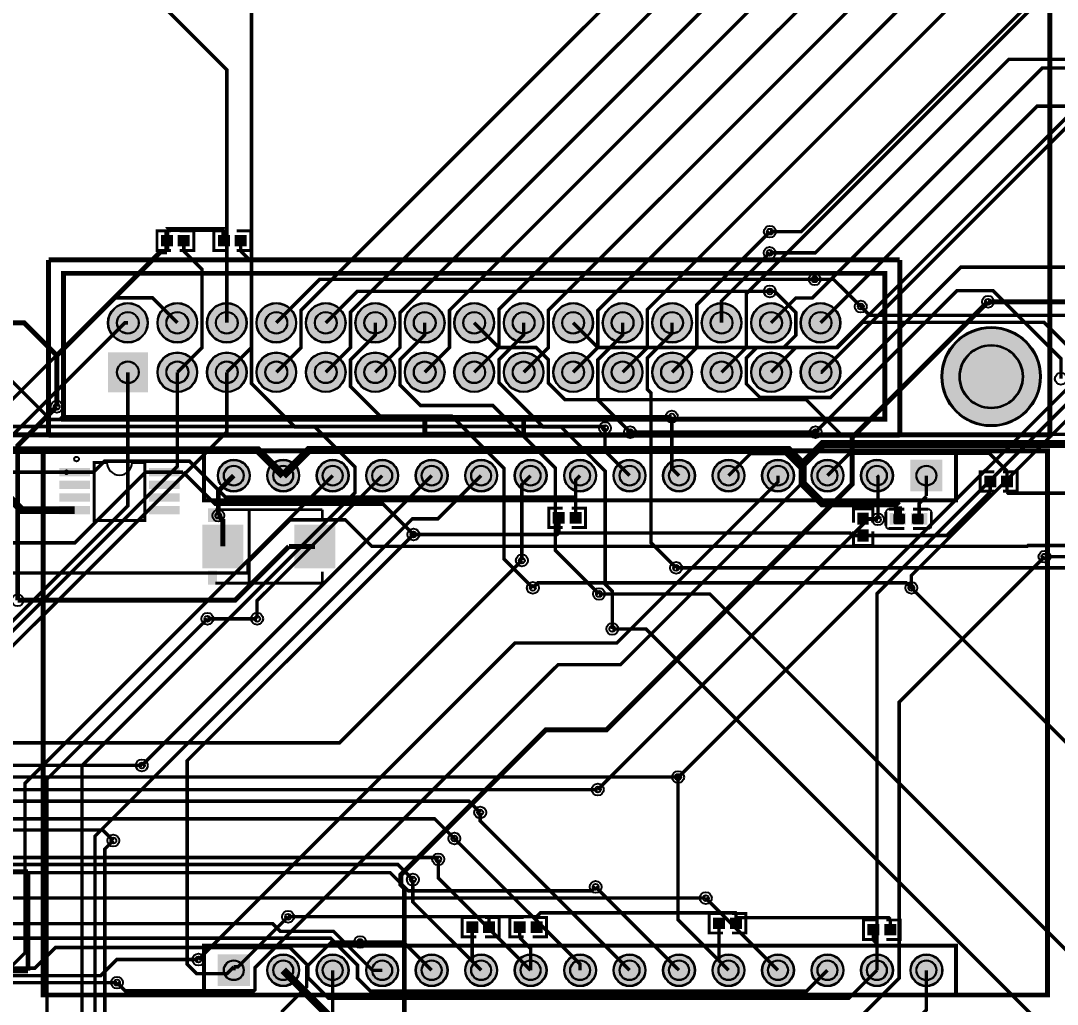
# Model space of a CAD drawing. Header units: millimetres. Extents: x 0 to 210, y -1 to 136.
# Drawn here: x 81.5 to 134.7, y 35 to 85.5 of the extents above; entities that cross this region are included whole.
import ezdxf

# ---------------------------------------------------------------- set-up
doc = ezdxf.new("R2010")
doc.units = ezdxf.units.MM
for name, color, linetype, true_color in [('BottomLayer', 7, 'Continuous', 0x0000ff), ('BottomSolderMaskLayer', 7, 'Continuous', 0xaa00ff), ('Document', 7, 'Continuous', 0xffffff), ('Hole', 7, 'Continuous', 0x222222), ('Multi-Layer', 7, 'Continuous', 0xc0c0c0), ('TopLayer', 7, 'Continuous', 0xff0000), ('TopPasteMaskLayer', 7, 'Continuous', 0x808080), ('TopSilkLayer', 7, 'Continuous', 0xffcc00), ('TopSolderMaskLayer', 7, 'Continuous', 0x800080)]:
    doc.layers.add(name, color=color, linetype=linetype, true_color=true_color)

msp = doc.modelspace()

# ---------------------------------------------------------------- hatches: boundary and pattern name
at = {"layer": 'BottomSolderMaskLayer'}
for points in [[(85.944, 69.951, 1), (87.995, 69.951, 1)], [(88.484, 69.951, 1), (90.535, 69.951, 1)], [(91.024, 69.951, 1), (93.075, 69.951, 1)], [(93.564, 69.951, 1), (95.615, 69.951, 1)], [(96.104, 69.951, 1), (98.155, 69.951, 1)], [(98.644, 69.951, 1), (100.695, 69.951, 1)], [(101.184, 69.951, 1), (103.235, 69.951, 1)], [(103.724, 69.951, 1), (105.775, 69.951, 1)], [(106.264, 69.951, 1), (108.315, 69.951, 1)], [(108.804, 69.951, 1), (110.855, 69.951, 1)], [(111.344, 69.951, 1), (113.395, 69.951, 1)], [(113.884, 69.951, 1), (115.935, 69.951, 1)], [(116.424, 69.951, 1), (118.475, 69.951, 1)], [(118.964, 69.951, 1), (121.015, 69.951, 1)], [(121.504, 69.951, 1), (123.555, 69.951, 1)], [(128.742, 67.186, 1), (133.843, 67.186, 1)], [(85.944, 68.436), (87.995, 68.436), (87.995, 66.385), (85.944, 66.385)], [(88.484, 67.411, 1), (90.535, 67.411, 1)], [(91.024, 67.411, 1), (93.075, 67.411, 1)], [(93.564, 67.411, 1), (95.615, 67.411, 1)], [(96.104, 67.411, 1), (98.155, 67.411, 1)], [(98.644, 67.411, 1), (100.695, 67.411, 1)], [(101.184, 67.411, 1), (103.235, 67.411, 1)], [(103.724, 67.411, 1), (105.775, 67.411, 1)], [(106.264, 67.411, 1), (108.315, 67.411, 1)], [(108.804, 67.411, 1), (110.855, 67.411, 1)], [(111.344, 67.411, 1), (113.395, 67.411, 1)], [(113.884, 67.411, 1), (115.935, 67.411, 1)], [(116.424, 67.411, 1), (118.475, 67.411, 1)], [(118.964, 67.411, 1), (121.015, 67.411, 1)], [(121.504, 67.411, 1), (123.555, 67.411, 1)], [(91.58, 62.103, 1), (93.231, 62.103, 1)], [(94.12, 62.103, 1), (95.771, 62.103, 1)], [(96.66, 62.103, 1), (98.311, 62.103, 1)], [(99.2, 62.103, 1), (100.851, 62.103, 1)], [(101.74, 62.103, 1), (103.391, 62.103, 1)], [(104.28, 62.103, 1), (105.931, 62.103, 1)], [(106.82, 62.103, 1), (108.471, 62.103, 1)], [(109.36, 62.103, 1), (111.011, 62.103, 1)], [(111.9, 62.103, 1), (113.551, 62.103, 1)], [(114.44, 62.103, 1), (116.091, 62.103, 1)], [(116.98, 62.103, 1), (118.631, 62.103, 1)], [(119.52, 62.103, 1), (121.171, 62.103, 1)], [(122.06, 62.103, 1), (123.711, 62.103, 1)], [(124.6, 62.103, 1), (126.251, 62.103, 1)], [(128.791, 61.29), (127.14, 61.29), (127.14, 62.916), (128.791, 62.916)], [(91.58, 37.516), (93.231, 37.516), (93.231, 35.89), (91.58, 35.89)], [(94.12, 36.703, 1), (95.771, 36.703, 1)], [(96.66, 36.703, 1), (98.311, 36.703, 1)], [(99.2, 36.703, 1), (100.851, 36.703, 1)], [(101.74, 36.703, 1), (103.391, 36.703, 1)], [(104.28, 36.703, 1), (105.931, 36.703, 1)], [(106.82, 36.703, 1), (108.471, 36.703, 1)], [(109.36, 36.703, 1), (111.011, 36.703, 1)], [(111.9, 36.703, 1), (113.551, 36.703, 1)], [(114.44, 36.703, 1), (116.091, 36.703, 1)], [(116.98, 36.703, 1), (118.631, 36.703, 1)], [(119.52, 36.703, 1), (121.171, 36.703, 1)], [(122.06, 36.703, 1), (123.711, 36.703, 1)], [(124.6, 36.703, 1), (126.251, 36.703, 1)], [(127.14, 36.703, 1), (128.791, 36.703, 1)]]:
    msp.add_hatch(color=256, dxfattribs=at).paths.add_polyline_path(points)
at = {"layer": 'Document'}
for points in [[(96.197, 57.565), (96.197, 59.375), (95.926, 59.375), (95.926, 57.565)], [(91.812, 58.334), (91.812, 58.606), (92.898, 58.606), (92.898, 58.334)], [(96.604, 58.334), (96.604, 58.606), (95.518, 58.606), (95.518, 58.334)]]:
    msp.add_hatch(color=256, dxfattribs=at).paths.add_polyline_path(points)
at = {"layer": 'Multi-Layer'}
for points in [[(85.969, 69.951, 1), (87.969, 69.951, 1)], [(88.509, 69.951, 1), (90.509, 69.951, 1)], [(91.049, 69.951, 1), (93.049, 69.951, 1)], [(93.589, 69.951, 1), (95.589, 69.951, 1)], [(96.129, 69.951, 1), (98.129, 69.951, 1)], [(98.669, 69.951, 1), (100.669, 69.951, 1)], [(101.209, 69.951, 1), (103.209, 69.951, 1)], [(103.749, 69.951, 1), (105.749, 69.951, 1)], [(106.289, 69.951, 1), (108.289, 69.951, 1)], [(108.829, 69.951, 1), (110.829, 69.951, 1)], [(111.369, 69.951, 1), (113.369, 69.951, 1)], [(113.909, 69.951, 1), (115.909, 69.951, 1)], [(116.449, 69.951, 1), (118.449, 69.951, 1)], [(118.989, 69.951, 1), (120.989, 69.951, 1)], [(121.529, 69.951, 1), (123.529, 69.951, 1)], [(85.969, 68.411), (87.969, 68.411), (87.969, 66.411), (85.969, 66.411)], [(88.509, 67.411, 1), (90.509, 67.411, 1)], [(91.049, 67.411, 1), (93.049, 67.411, 1)], [(93.589, 67.411, 1), (95.589, 67.411, 1)], [(96.129, 67.411, 1), (98.129, 67.411, 1)], [(98.669, 67.411, 1), (100.669, 67.411, 1)], [(101.209, 67.411, 1), (103.209, 67.411, 1)], [(103.749, 67.411, 1), (105.749, 67.411, 1)], [(106.289, 67.411, 1), (108.289, 67.411, 1)], [(108.829, 67.411, 1), (110.829, 67.411, 1)], [(111.369, 67.411, 1), (113.369, 67.411, 1)], [(113.909, 67.411, 1), (115.909, 67.411, 1)], [(116.449, 67.411, 1), (118.449, 67.411, 1)], [(118.989, 67.411, 1), (120.989, 67.411, 1)], [(121.529, 67.411, 1), (123.529, 67.411, 1)], [(91.605, 62.103, 1), (93.205, 62.103, 1)], [(94.145, 62.103, 1), (95.745, 62.103, 1)], [(96.685, 62.103, 1), (98.285, 62.103, 1)], [(99.226, 62.103, 1), (100.826, 62.103, 1)], [(101.766, 62.103, 1), (103.366, 62.103, 1)], [(104.306, 62.103, 1), (105.906, 62.103, 1)], [(106.846, 62.103, 1), (108.446, 62.103, 1)], [(109.386, 62.103, 1), (110.986, 62.103, 1)], [(111.926, 62.103, 1), (113.526, 62.103, 1)], [(114.466, 62.103, 1), (116.066, 62.103, 1)], [(117.006, 62.103, 1), (118.606, 62.103, 1)], [(119.546, 62.103, 1), (121.146, 62.103, 1)], [(122.086, 62.103, 1), (123.686, 62.103, 1)], [(124.626, 62.103, 1), (126.226, 62.103, 1)], [(128.765, 61.316), (127.165, 61.316), (127.165, 62.891), (128.765, 62.891)], [(91.605, 37.49), (93.205, 37.49), (93.205, 35.916), (91.605, 35.916)], [(94.145, 36.703, 1), (95.745, 36.703, 1)], [(96.685, 36.703, 1), (98.285, 36.703, 1)], [(99.226, 36.703, 1), (100.826, 36.703, 1)], [(101.766, 36.703, 1), (103.366, 36.703, 1)], [(104.306, 36.703, 1), (105.906, 36.703, 1)], [(106.846, 36.703, 1), (108.446, 36.703, 1)], [(109.386, 36.703, 1), (110.986, 36.703, 1)], [(111.926, 36.703, 1), (113.526, 36.703, 1)], [(114.466, 36.703, 1), (116.066, 36.703, 1)], [(117.006, 36.703, 1), (118.606, 36.703, 1)], [(119.546, 36.703, 1), (121.146, 36.703, 1)], [(122.086, 36.703, 1), (123.686, 36.703, 1)], [(124.626, 36.703, 1), (126.226, 36.703, 1)], [(127.166, 36.703, 1), (128.766, 36.703, 1)]]:
    msp.add_hatch(color=256, dxfattribs=at).paths.add_polyline_path(points)
at = {"layer": 'TopLayer'}
for points in [[(89.258, 74.437), (89.258, 73.897), (88.692, 73.897), (88.692, 74.437)], [(89.558, 74.437), (89.558, 73.897), (90.123, 73.897), (90.123, 74.437)], [(92.179, 74.437), (92.179, 73.897), (91.613, 73.897), (91.613, 74.437)], [(92.479, 74.437), (92.479, 73.897), (93.044, 73.897), (93.044, 74.437)], [(84.936, 62.483), (84.936, 62.077), (83.539, 62.077), (83.539, 62.483)], [(89.536, 62.483), (89.536, 62.077), (88.139, 62.077), (88.139, 62.483)], [(84.936, 61.833), (84.936, 61.427), (83.539, 61.427), (83.539, 61.833)], [(89.536, 61.833), (89.536, 61.427), (88.139, 61.427), (88.139, 61.833)], [(131.524, 61.528), (131.524, 62.068), (130.958, 62.068), (130.958, 61.528)], [(131.824, 61.528), (131.824, 62.068), (132.39, 62.068), (132.39, 61.528)], [(84.936, 61.182), (84.936, 60.776), (83.539, 60.776), (83.539, 61.182)], [(89.536, 61.182), (89.536, 60.776), (88.139, 60.776), (88.139, 61.182)], [(84.936, 60.532), (84.936, 60.126), (83.539, 60.126), (83.539, 60.532)], [(89.536, 60.532), (89.536, 60.126), (88.139, 60.126), (88.139, 60.532)], [(109.375, 59.663), (109.375, 60.203), (108.809, 60.203), (108.809, 59.663)], [(109.675, 59.663), (109.675, 60.203), (110.24, 60.203), (110.24, 59.663)], [(124.984, 59.61), (124.444, 59.61), (124.444, 60.176), (124.984, 60.176)], [(126.901, 60.152), (126.901, 59.612), (126.111, 59.612), (126.111, 60.152)], [(127.201, 60.152), (127.201, 59.612), (127.991, 59.612), (127.991, 60.152)], [(92.871, 57.374), (92.871, 59.566), (90.824, 59.566), (90.824, 57.374)], [(95.545, 57.374), (95.545, 59.566), (97.593, 59.566), (97.593, 57.374)], [(124.984, 59.31), (124.444, 59.31), (124.444, 58.745), (124.984, 58.745)], [(117.604, 38.845), (117.604, 39.385), (117.039, 39.385), (117.039, 38.845)], [(117.904, 38.845), (117.904, 39.385), (118.47, 39.385), (118.47, 38.845)], [(104.93, 38.642), (104.93, 39.182), (104.364, 39.182), (104.364, 38.642)], [(105.23, 38.642), (105.23, 39.182), (105.795, 39.182), (105.795, 38.642)], [(107.368, 38.642), (107.368, 39.182), (106.802, 39.182), (106.802, 38.642)], [(107.668, 38.642), (107.668, 39.182), (108.234, 39.182), (108.234, 38.642)], [(125.529, 38.515), (125.529, 39.055), (124.963, 39.055), (124.963, 38.515)], [(125.829, 38.515), (125.829, 39.055), (126.395, 39.055), (126.395, 38.515)]]:
    msp.add_hatch(color=256, dxfattribs=at).paths.add_polyline_path(points)
at = {"layer": 'TopPasteMaskLayer'}
for points in [[(89.273, 74.397), (89.273, 73.937), (89.233, 73.897), (88.732, 73.897), (88.692, 73.937), (88.692, 74.397), (88.732, 74.437), (89.233, 74.437)], [(89.543, 74.397), (89.543, 73.937), (89.583, 73.897), (90.083, 73.897), (90.123, 73.937), (90.123, 74.397), (90.083, 74.437), (89.583, 74.437)], [(92.194, 74.397), (92.194, 73.937), (92.154, 73.897), (91.653, 73.897), (91.613, 73.937), (91.613, 74.397), (91.653, 74.437), (92.154, 74.437)], [(92.464, 74.397), (92.464, 73.937), (92.504, 73.897), (93.004, 73.897), (93.044, 73.937), (93.044, 74.397), (93.004, 74.437), (92.504, 74.437)], [(84.936, 62.483), (84.936, 62.077), (83.539, 62.077), (83.539, 62.483)], [(89.536, 62.483), (89.536, 62.077), (88.139, 62.077), (88.139, 62.483)], [(84.936, 61.833), (84.936, 61.427), (83.539, 61.427), (83.539, 61.833)], [(89.536, 61.833), (89.536, 61.427), (88.139, 61.427), (88.139, 61.833)], [(131.539, 61.568), (131.539, 62.028), (131.499, 62.068), (130.998, 62.068), (130.958, 62.028), (130.958, 61.568), (130.998, 61.528), (131.499, 61.528)], [(131.809, 61.568), (131.809, 62.028), (131.849, 62.068), (132.35, 62.068), (132.39, 62.028), (132.39, 61.568), (132.35, 61.528), (131.849, 61.528)], [(84.936, 61.182), (84.936, 60.776), (83.539, 60.776), (83.539, 61.182)], [(89.536, 61.182), (89.536, 60.776), (88.139, 60.776), (88.139, 61.182)], [(84.936, 60.532), (84.936, 60.126), (83.539, 60.126), (83.539, 60.532)], [(89.536, 60.532), (89.536, 60.126), (88.139, 60.126), (88.139, 60.532)], [(109.39, 59.703), (109.39, 60.163), (109.35, 60.203), (108.849, 60.203), (108.809, 60.163), (108.809, 59.703), (108.849, 59.663), (109.35, 59.663)], [(109.66, 59.703), (109.66, 60.163), (109.7, 60.203), (110.2, 60.203), (110.24, 60.163), (110.24, 59.703), (110.2, 59.663), (109.7, 59.663)], [(124.944, 59.595), (124.484, 59.595), (124.444, 59.635), (124.444, 60.136), (124.484, 60.176), (124.944, 60.176), (124.984, 60.136), (124.984, 59.635)], [(126.271, 59.657), (126.271, 60.107), (126.321, 60.157), (126.801, 60.157), (126.871, 60.107), (126.871, 59.657), (126.801, 59.607), (126.321, 59.607)], [(127.231, 59.657), (127.231, 60.107), (127.301, 60.157), (127.781, 60.157), (127.831, 60.107), (127.831, 59.657), (127.781, 59.607), (127.301, 59.607)], [(92.871, 57.374), (92.871, 59.566), (90.824, 59.566), (90.824, 57.374)], [(95.545, 57.374), (95.545, 59.566), (97.593, 59.566), (97.593, 57.374)], [(124.944, 59.325), (124.484, 59.325), (124.444, 59.285), (124.444, 58.785), (124.484, 58.745), (124.944, 58.745), (124.984, 58.785), (124.984, 59.285)], [(117.619, 38.885), (117.619, 39.345), (117.579, 39.385), (117.079, 39.385), (117.039, 39.345), (117.039, 38.885), (117.079, 38.845), (117.579, 38.845)], [(117.889, 38.885), (117.889, 39.345), (117.929, 39.385), (118.43, 39.385), (118.47, 39.345), (118.47, 38.885), (118.43, 38.845), (117.929, 38.845)], [(104.945, 38.682), (104.945, 39.142), (104.905, 39.182), (104.404, 39.182), (104.364, 39.142), (104.364, 38.682), (104.404, 38.642), (104.905, 38.642)], [(105.215, 38.682), (105.215, 39.142), (105.255, 39.182), (105.755, 39.182), (105.795, 39.142), (105.795, 38.682), (105.755, 38.642), (105.255, 38.642)], [(107.383, 38.682), (107.383, 39.142), (107.343, 39.182), (106.842, 39.182), (106.802, 39.142), (106.802, 38.682), (106.842, 38.642), (107.343, 38.642)], [(107.653, 38.682), (107.653, 39.142), (107.693, 39.182), (108.194, 39.182), (108.234, 39.142), (108.234, 38.682), (108.194, 38.642), (107.693, 38.642)], [(125.544, 38.555), (125.544, 39.015), (125.504, 39.055), (125.003, 39.055), (124.963, 39.015), (124.963, 38.555), (125.003, 38.515), (125.504, 38.515)], [(125.814, 38.555), (125.814, 39.015), (125.854, 39.055), (126.355, 39.055), (126.395, 39.015), (126.395, 38.555), (126.355, 38.515), (125.854, 38.515)]]:
    msp.add_hatch(color=256, dxfattribs=at).paths.add_polyline_path(points)
at = {"layer": 'TopSilkLayer'}
for points in [[(91.541, 60.432), (91.541, 59.718), (91.084, 59.718), (91.084, 60.432)], [(91.541, 56.507), (91.541, 57.221), (91.084, 57.221), (91.084, 56.507)]]:
    msp.add_hatch(color=256, dxfattribs=at).paths.add_polyline_path(points)
at = {"layer": 'TopSolderMaskLayer'}
for points in [[(89.283, 74.463), (89.283, 73.872), (88.667, 73.872), (88.667, 74.463)], [(89.532, 74.463), (89.532, 73.872), (90.149, 73.872), (90.149, 74.463)], [(92.204, 74.463), (92.204, 73.872), (91.588, 73.872), (91.588, 74.463)], [(92.453, 74.463), (92.453, 73.872), (93.07, 73.872), (93.07, 74.463)], [(85.944, 69.951, 1), (87.995, 69.951, 1)], [(88.484, 69.951, 1), (90.535, 69.951, 1)], [(91.024, 69.951, 1), (93.075, 69.951, 1)], [(93.564, 69.951, 1), (95.615, 69.951, 1)], [(96.104, 69.951, 1), (98.155, 69.951, 1)], [(98.644, 69.951, 1), (100.695, 69.951, 1)], [(101.184, 69.951, 1), (103.235, 69.951, 1)], [(103.724, 69.951, 1), (105.775, 69.951, 1)], [(106.264, 69.951, 1), (108.315, 69.951, 1)], [(108.804, 69.951, 1), (110.855, 69.951, 1)], [(111.344, 69.951, 1), (113.395, 69.951, 1)], [(113.884, 69.951, 1), (115.935, 69.951, 1)], [(116.424, 69.951, 1), (118.475, 69.951, 1)], [(118.964, 69.951, 1), (121.015, 69.951, 1)], [(121.504, 69.951, 1), (123.555, 69.951, 1)], [(128.742, 67.186, 1), (133.843, 67.186, 1)], [(85.944, 68.436), (87.995, 68.436), (87.995, 66.385), (85.944, 66.385)], [(88.484, 67.411, 1), (90.535, 67.411, 1)], [(91.024, 67.411, 1), (93.075, 67.411, 1)], [(93.564, 67.411, 1), (95.615, 67.411, 1)], [(96.104, 67.411, 1), (98.155, 67.411, 1)], [(98.644, 67.411, 1), (100.695, 67.411, 1)], [(101.184, 67.411, 1), (103.235, 67.411, 1)], [(103.724, 67.411, 1), (105.775, 67.411, 1)], [(106.264, 67.411, 1), (108.315, 67.411, 1)], [(108.804, 67.411, 1), (110.855, 67.411, 1)], [(111.344, 67.411, 1), (113.395, 67.411, 1)], [(113.884, 67.411, 1), (115.935, 67.411, 1)], [(116.424, 67.411, 1), (118.475, 67.411, 1)], [(118.964, 67.411, 1), (121.015, 67.411, 1)], [(121.504, 67.411, 1), (123.555, 67.411, 1)], [(91.58, 62.103, 1), (93.231, 62.103, 1)], [(94.12, 62.103, 1), (95.771, 62.103, 1)], [(96.66, 62.103, 1), (98.311, 62.103, 1)], [(99.2, 62.103, 1), (100.851, 62.103, 1)], [(101.74, 62.103, 1), (103.391, 62.103, 1)], [(104.28, 62.103, 1), (105.931, 62.103, 1)], [(106.82, 62.103, 1), (108.471, 62.103, 1)], [(109.36, 62.103, 1), (111.011, 62.103, 1)], [(111.9, 62.103, 1), (113.551, 62.103, 1)], [(114.44, 62.103, 1), (116.091, 62.103, 1)], [(116.98, 62.103, 1), (118.631, 62.103, 1)], [(119.52, 62.103, 1), (121.171, 62.103, 1)], [(122.06, 62.103, 1), (123.711, 62.103, 1)], [(124.6, 62.103, 1), (126.251, 62.103, 1)], [(128.791, 61.29), (127.14, 61.29), (127.14, 62.916), (128.791, 62.916)], [(85.024, 62.49), (85.024, 62.069), (83.452, 62.069), (83.452, 62.49)], [(89.624, 62.49), (89.624, 62.069), (88.052, 62.069), (88.052, 62.49)], [(85.024, 61.84), (85.024, 61.419), (83.452, 61.419), (83.452, 61.84)], [(89.624, 61.84), (89.624, 61.419), (88.052, 61.419), (88.052, 61.84)], [(131.549, 61.503), (131.549, 62.094), (130.933, 62.094), (130.933, 61.503)], [(131.798, 61.503), (131.798, 62.094), (132.415, 62.094), (132.415, 61.503)], [(85.024, 61.19), (85.024, 60.769), (83.452, 60.769), (83.452, 61.19)], [(89.624, 61.19), (89.624, 60.769), (88.052, 60.769), (88.052, 61.19)], [(85.024, 60.54), (85.024, 60.119), (83.452, 60.119), (83.452, 60.54)], [(89.624, 60.54), (89.624, 60.119), (88.052, 60.119), (88.052, 60.54)], [(109.4, 59.638), (109.4, 60.228), (108.784, 60.228), (108.784, 59.638)], [(109.649, 59.638), (109.649, 60.228), (110.266, 60.228), (110.266, 59.638)], [(125.008, 59.584), (124.42, 59.584), (124.42, 60.203), (125.008, 60.203)], [(126.926, 60.177), (126.926, 59.587), (126.085, 59.587), (126.085, 60.177)], [(127.175, 60.177), (127.175, 59.587), (128.016, 59.587), (128.016, 60.177)], [(92.897, 57.348), (92.897, 59.591), (90.798, 59.591), (90.798, 57.348)], [(95.52, 57.348), (95.52, 59.591), (97.618, 59.591), (97.618, 57.348)], [(125.008, 59.337), (124.42, 59.337), (124.42, 58.718), (125.008, 58.718)], [(117.63, 38.82), (117.63, 39.41), (117.013, 39.41), (117.013, 38.82)], [(117.879, 38.82), (117.879, 39.41), (118.495, 39.41), (118.495, 38.82)], [(104.955, 38.616), (104.955, 39.207), (104.339, 39.207), (104.339, 38.616)], [(105.204, 38.616), (105.204, 39.207), (105.821, 39.207), (105.821, 38.616)], [(107.393, 38.616), (107.393, 39.207), (106.777, 39.207), (106.777, 38.616)], [(107.643, 38.616), (107.643, 39.207), (108.259, 39.207), (108.259, 38.616)], [(125.554, 38.489), (125.554, 39.08), (124.938, 39.08), (124.938, 38.489)], [(125.804, 38.489), (125.804, 39.08), (126.42, 39.08), (126.42, 38.489)], [(91.58, 37.516), (93.231, 37.516), (93.231, 35.89), (91.58, 35.89)], [(94.12, 36.703, 1), (95.771, 36.703, 1)], [(96.66, 36.703, 1), (98.311, 36.703, 1)], [(99.2, 36.703, 1), (100.851, 36.703, 1)], [(101.74, 36.703, 1), (103.391, 36.703, 1)], [(104.28, 36.703, 1), (105.931, 36.703, 1)], [(106.82, 36.703, 1), (108.471, 36.703, 1)], [(109.36, 36.703, 1), (111.011, 36.703, 1)], [(111.9, 36.703, 1), (113.551, 36.703, 1)], [(114.44, 36.703, 1), (116.091, 36.703, 1)], [(116.98, 36.703, 1), (118.631, 36.703, 1)], [(119.52, 36.703, 1), (121.171, 36.703, 1)], [(122.06, 36.703, 1), (123.711, 36.703, 1)], [(124.6, 36.703, 1), (126.251, 36.703, 1)], [(127.14, 36.703, 1), (128.791, 36.703, 1)]]:
    msp.add_hatch(color=256, dxfattribs=at).paths.add_polyline_path(points)

# ---------------------------------------------------------------- linework, layer by layer
at = {"layer": 'BottomLayer'}
for points, const_width in [([(97.346, 14.717), (94.175, 14.717), (84.615, 24.278), (84.615, 47.216), (98.625, 61.226), (98.625, 62.556), (96.578, 64.603), (95.552, 64.603), (93.319, 66.835), (93.319, 111.033), (91.936, 112.417)], 0.178), ([(138.227, 110.484), (135.753, 110.484), (95.859, 70.59), (95.859, 68.681), (94.589, 67.411)], 0.178), ([(138.227, 108.229), (136.133, 108.229), (98.401, 70.496), (98.401, 68.682), (97.129, 67.411)], 0.178), ([(48.519, 85.513), (52.051, 85.513), (64.411, 97.873), (64.411, 104.551), (65.819, 105.958), (69.031, 105.958), (92.049, 82.94), (92.049, 69.951)], 0.178), ([(138.227, 105.689), (136.153, 105.689), (100.941, 70.476), (100.941, 68.682), (99.669, 67.411)], 0.178), ([(138.227, 103.149), (136.038, 103.149), (103.479, 70.59), (103.479, 68.681), (102.209, 67.411)], 0.178), ([(138.227, 100.609), (135.992, 100.609), (106.019, 70.636), (106.019, 68.681), (104.749, 67.411)], 0.178), ([(122.529, 67.411), (122.576, 67.411), (142.294, 87.129), (142.294, 99.082), (140.767, 100.609)], 0.178), ([(138.227, 98.069), (136.038, 98.069), (108.559, 70.59), (108.559, 68.681), (107.289, 67.411)], 0.178), ([(140.767, 98.069), (141.935, 96.9), (141.935, 87.276), (123.341, 68.682), (121.261, 68.682), (119.989, 67.411)], 0.178), ([(138.227, 95.529), (136.038, 95.529), (111.099, 70.59), (111.099, 68.681), (109.829, 67.411)], 0.178), ([(140.767, 95.529), (139.598, 94.36), (139.598, 92.323), (118.719, 71.444), (118.719, 68.681), (117.449, 67.411)], 0.178), ([(138.227, 92.989), (135.992, 92.989), (113.639, 70.636), (113.639, 68.681), (112.369, 67.411)], 0.178), ([(119.931, 74.63), (116.179, 70.879), (116.179, 68.681), (114.909, 67.411)], 0.178), ([(117.449, 69.951), (117.449, 71.075), (119.917, 73.542)], 0.178), ([(142.156, 68.362), (142.156, 72.388), (141.737, 72.807), (129.736, 72.807), (123.043, 66.113), (119.425, 66.113), (118.72, 66.818), (118.72, 68.144), (119.257, 68.681), (120.634, 68.681), (121.261, 69.308), (121.261, 70.478), (120.175, 71.563), (119.928, 71.563)], 0.178), ([(124.595, 70.786), (123.198, 72.183), (122.231, 72.183)], 0.178), ([(125.426, 36.703), (125.426, 56.042), (140.552, 71.168), (140.601, 71.168), (141.539, 72.106), (141.539, 72.191)], 0.178), ([(89.509, 69.951), (88.23, 71.23), (86.257, 71.23), (79.069, 64.043)], 0.178), ([(115.217, 46.625), (115.247, 46.625), (140.363, 71.741)], 0.178), ([(122.276, 64.335), (129.546, 71.605), (131.383, 71.605), (134.871, 68.117), (134.871, 67.076)], 0.178), ([(131.13, 71.032), (124.156, 64.058), (124.156, 61.669), (111.532, 49.045), (108.422, 49.045), (100.989, 41.612), (100.989, 41.106), (101.162, 40.932), (101.162, 18.958), (99.054, 16.849)], 0.254), ([(86.969, 69.951), (86.812, 69.951), (80.808, 63.947), (80.808, 56.574), (75.111, 50.877)], 0.178), ([(99.669, 69.951), (99.669, 69.325), (98.399, 68.055), (98.399, 66.68), (99.915, 65.164), (103.589, 65.164), (106.28, 62.473), (106.28, 57.822), (107.761, 56.341)], 0.178), ([(111.159, 56.027), (108.916, 58.27), (108.916, 62.494), (105.702, 65.707), (101.994, 65.707), (100.939, 66.762), (100.939, 68.055), (102.209, 69.325), (102.209, 69.951)], 0.178), ([(111.839, 54.232), (111.839, 56.158), (111.474, 56.523), (111.474, 62.337), (109.216, 64.596), (108.301, 64.596), (106.019, 66.878), (106.019, 68.055), (107.289, 69.325), (107.289, 69.951)], 0.178), ([(112.754, 64.335), (111.099, 65.989), (111.099, 68.055), (112.369, 69.325), (112.369, 69.951)], 0.178), ([(114.909, 69.951), (114.909, 69.414), (113.638, 68.142), (113.638, 66.53), (113.825, 66.342), (113.825, 58.656), (115.113, 57.369)], 0.178), ([(137.928, 67.712), (127.193, 56.976), (127.193, 56.341)], 0.178), ([(76.683, 50.005), (76.938, 50.005), (89.509, 62.576), (89.509, 67.411)], 0.178), ([(92.049, 67.411), (92.049, 64.356), (76.893, 49.199), (76.893, 43.278), (76.991, 43.179)], 0.178), ([(86.969, 67.411), (86.969, 66.144)], 0.178), ([(86.969, 66.144), (86.969, 60.549), (76.998, 50.578), (76.446, 50.578), (76.11, 50.242), (76.11, 49.767), (76.418, 49.459), (76.418, 36.618), (73.787, 33.987)], 0.178), ([(83.315, 65.639), (81.31, 63.634), (81.31, 55.701)], 0.254), ([(115.266, 62.103), (114.893, 62.476), (114.893, 65.135)], 0.178), ([(112.726, 62.103), (111.466, 63.363), (111.466, 64.543)], 0.178), ([(117.806, 62.103), (118.941, 63.239), (120.724, 63.239), (121.616, 62.347), (121.616, 61.753), (112.261, 52.398), (109.06, 52.398), (93.497, 36.836), (93.497, 35.699), (93.446, 35.647), (86.832, 35.647), (86.411, 36.068)], 0.178), ([(97.486, 62.103), (81.685, 46.303), (81.685, 37.595), (77.093, 33.003), (73.954, 33.003), (71.428, 30.478), (68.889, 30.478)], 0.178), ([(105.106, 62.103), (102.883, 59.881), (101.571, 59.881), (85.282, 43.592), (85.282, 24.421)], 0.178), ([(102.566, 62.103), (87.686, 47.224)], 0.178), ([(120.346, 62.103), (120.346, 61.783), (112.072, 53.509), (106.843, 53.509), (90.588, 37.254)], 0.178), ([(92.406, 62.103), (91.614, 61.312), (91.614, 60.049)], 0.254), ([(93.603, 54.751), (93.603, 55.681), (100.026, 62.103)], 0.178), ([(107.646, 62.103), (107.197, 61.655), (107.197, 57.748)], 0.178), ([(125.426, 62.103), (125.477, 62.052), (125.477, 59.857)], 0.178), ([(125.477, 59.857), (124.969, 59.857), (111.093, 45.981)], 0.178), ([(101.629, 59.08), (90.014, 47.466), (90.014, 37.016), (90.505, 36.526), (92.053, 36.526), (92.406, 36.878)], 0.178), ([(123.182, 32.915), (126.569, 36.302), (126.569, 50.478), (134.033, 57.942)], 0.178), ([(91.052, 54.751), (82.82, 46.519), (82.82, 33.337), (81.26, 31.777)], 0.178), ([(117.806, 36.703), (115.217, 39.292), (115.217, 46.625)], 0.178), ([(112.726, 36.703), (105.058, 44.371), (105.058, 44.803)], 0.178), ([(86.221, 43.363), (85.785, 42.927), (85.785, 32.782), (94.625, 23.942), (95.472, 23.942), (96.065, 24.535)], 0.178), ([(110.186, 36.703), (110.186, 37.014), (103.731, 43.469)], 0.178), ([(107.646, 36.703), (102.904, 41.445), (102.904, 42.401)], 0.178), ([(105.106, 36.703), (101.6, 40.209), (101.6, 41.359)], 0.178), ([(115.266, 36.703), (110.985, 40.983)], 0.178), ([(120.346, 36.703), (116.639, 40.409)], 0.178), ([(92.406, 36.878), (92.622, 36.878), (95.194, 39.451)], 0.178), ([(94.895, 24.515), (94.895, 34.599), (96.144, 35.847), (96.144, 36.873), (97.426, 38.155), (98.896, 38.155)], 0.178), ([(127.966, 36.703), (127.966, 34.663), (126.06, 32.758), (126.06, 26.582), (104.67, 5.192), (67.018, 5.192), (66.377, 4.551)], 0.178), ([(92.406, 36.703), (92.406, 36.878)], 0.178), ([(97.486, 36.703), (97.486, 32.907), (98.247, 32.145), (98.247, 22.981), (97.755, 22.49)], 0.178)]:
    msp.add_lwpolyline(points, dxfattribs=dict(at, const_width=const_width))
at = {"layer": 'BottomSolderMaskLayer'}
for centre, radius in [((86.969, 69.951), 1.025), ((89.509, 69.951), 1.025), ((92.049, 69.951), 1.025), ((94.589, 69.951), 1.025), ((97.129, 69.951), 1.025), ((99.669, 69.951), 1.025), ((102.209, 69.951), 1.025), ((104.749, 69.951), 1.025), ((107.289, 69.951), 1.025), ((109.829, 69.951), 1.025), ((112.369, 69.951), 1.025), ((114.909, 69.951), 1.025), ((117.449, 69.951), 1.025), ((119.989, 69.951), 1.025), ((122.529, 69.951), 1.025), ((86.969, 69.951), 0.564), ((89.509, 69.951), 0.564), ((92.049, 69.951), 0.564), ((94.589, 69.951), 0.564), ((97.129, 69.951), 0.564), ((99.669, 69.951), 0.564), ((102.209, 69.951), 0.564), ((104.749, 69.951), 0.564), ((107.289, 69.951), 0.564), ((109.829, 69.951), 0.564), ((112.369, 69.951), 0.564), ((114.909, 69.951), 0.564), ((117.449, 69.951), 0.564), ((119.989, 69.951), 0.564), ((122.529, 69.951), 0.564), ((131.292, 67.186), 2.551), ((131.292, 67.186), 1.633), ((89.509, 67.411), 1.025), ((92.049, 67.411), 1.025), ((94.589, 67.411), 1.025), ((97.129, 67.411), 1.025), ((99.669, 67.411), 1.025), ((102.209, 67.411), 1.025), ((104.749, 67.411), 1.025), ((107.289, 67.411), 1.025), ((109.829, 67.411), 1.025), ((112.369, 67.411), 1.025), ((114.909, 67.411), 1.025), ((117.449, 67.411), 1.025), ((119.989, 67.411), 1.025), ((122.529, 67.411), 1.025), ((86.969, 67.411), 0.564), ((89.509, 67.411), 0.564), ((92.049, 67.411), 0.564), ((94.589, 67.411), 0.564), ((97.129, 67.411), 0.564), ((99.669, 67.411), 0.564), ((102.209, 67.411), 0.564), ((104.749, 67.411), 0.564), ((107.289, 67.411), 0.564), ((109.829, 67.411), 0.564), ((112.369, 67.411), 0.564), ((114.909, 67.411), 0.564), ((117.449, 67.411), 0.564), ((119.989, 67.411), 0.564), ((122.529, 67.411), 0.564), ((92.405, 62.103), 0.825), ((94.945, 62.103), 0.825), ((97.485, 62.103), 0.825), ((100.026, 62.103), 0.825), ((102.566, 62.103), 0.825), ((105.106, 62.103), 0.825), ((107.646, 62.103), 0.825), ((110.186, 62.103), 0.825), ((112.726, 62.103), 0.825), ((115.266, 62.103), 0.825), ((117.806, 62.103), 0.825), ((120.346, 62.103), 0.825), ((122.886, 62.103), 0.825), ((125.426, 62.103), 0.825), ((92.405, 62.103), 0.516), ((94.945, 62.103), 0.516), ((97.485, 62.103), 0.516), ((100.025, 62.103), 0.516), ((102.565, 62.103), 0.516), ((105.105, 62.103), 0.516), ((107.645, 62.103), 0.516), ((110.185, 62.103), 0.516), ((112.725, 62.103), 0.516), ((115.265, 62.103), 0.516), ((117.805, 62.103), 0.516), ((120.345, 62.103), 0.516), ((122.885, 62.103), 0.516), ((125.425, 62.103), 0.516), ((127.965, 62.103), 0.516), ((94.945, 36.703), 0.825), ((97.485, 36.703), 0.825), ((100.026, 36.703), 0.825), ((102.566, 36.703), 0.825), ((105.106, 36.703), 0.825), ((107.646, 36.703), 0.825), ((110.186, 36.703), 0.825), ((112.726, 36.703), 0.825), ((115.266, 36.703), 0.825), ((117.806, 36.703), 0.825), ((120.346, 36.703), 0.825), ((122.886, 36.703), 0.825), ((125.426, 36.703), 0.825), ((127.966, 36.703), 0.825), ((92.405, 36.703), 0.516), ((94.945, 36.703), 0.516), ((97.485, 36.703), 0.516), ((100.025, 36.703), 0.516), ((102.565, 36.703), 0.516), ((105.105, 36.703), 0.516), ((107.645, 36.703), 0.516), ((110.185, 36.703), 0.516), ((112.725, 36.703), 0.516), ((115.265, 36.703), 0.516), ((117.805, 36.703), 0.516), ((120.345, 36.703), 0.516), ((122.885, 36.703), 0.516), ((125.425, 36.703), 0.516), ((127.965, 36.703), 0.516)]:
    msp.add_circle(centre, radius, dxfattribs=at)
at = {"layer": 'Document'}
msp.add_circle((83.818, 62.275), 0.1, dxfattribs=at)
at = {"layer": 'Hole'}
for centre in [(119.931, 74.63), (119.917, 73.542), (122.231, 72.183), (119.928, 71.563), (124.595, 70.786), (131.13, 71.032), (83.315, 65.639), (114.893, 65.135), (111.466, 64.543), (112.754, 64.334), (122.276, 64.334), (91.614, 60.049), (125.477, 59.856), (101.628, 59.08), (134.033, 57.942), (107.197, 57.747), (115.113, 57.369), (107.761, 56.341), (127.193, 56.341), (111.159, 56.027), (91.052, 54.751), (93.603, 54.751), (111.839, 54.232), (87.686, 47.223), (115.217, 46.625), (111.093, 45.98), (105.058, 44.803), (86.221, 43.363), (103.731, 43.469), (102.904, 42.401), (101.6, 41.359), (110.985, 40.983), (116.639, 40.409), (95.194, 39.451), (98.896, 38.155), (90.588, 37.254), (86.411, 36.068)]:
    msp.add_circle(centre, 0.152, dxfattribs=at)
at = {"layer": 'Multi-Layer'}
for centre, radius in [((119.931, 74.63), 0.305), ((119.917, 73.542), 0.305), ((122.231, 72.183), 0.305), ((119.928, 71.563), 0.305), ((131.13, 71.032), 0.305), ((86.969, 69.951), 1), ((89.509, 69.951), 1), ((92.049, 69.951), 1), ((94.589, 69.951), 1), ((97.129, 69.951), 1), ((99.669, 69.951), 1), ((102.209, 69.951), 1), ((104.749, 69.951), 1), ((107.289, 69.951), 1), ((109.829, 69.951), 1), ((112.369, 69.951), 1), ((114.909, 69.951), 1), ((117.449, 69.951), 1), ((119.989, 69.951), 1), ((122.529, 69.951), 1), ((124.595, 70.786), 0.305), ((86.969, 69.951), 0.55), ((89.509, 69.951), 0.55), ((92.049, 69.951), 0.55), ((94.589, 69.951), 0.55), ((97.129, 69.951), 0.55), ((99.669, 69.951), 0.55), ((102.209, 69.951), 0.55), ((104.749, 69.951), 0.55), ((107.289, 69.951), 0.55), ((109.829, 69.951), 0.55), ((112.369, 69.951), 0.55), ((114.909, 69.951), 0.55), ((117.449, 69.951), 0.55), ((119.989, 69.951), 0.55), ((122.529, 69.951), 0.55), ((131.292, 67.186), 2.5), ((131.292, 67.186), 1.6), ((89.509, 67.411), 1), ((92.049, 67.411), 1), ((94.589, 67.411), 1), ((97.129, 67.411), 1), ((99.669, 67.411), 1), ((102.209, 67.411), 1), ((104.749, 67.411), 1), ((107.289, 67.411), 1), ((109.829, 67.411), 1), ((112.369, 67.411), 1), ((114.909, 67.411), 1), ((117.449, 67.411), 1), ((119.989, 67.411), 1), ((122.529, 67.411), 1), ((86.969, 67.411), 0.55), ((89.509, 67.411), 0.55), ((92.049, 67.411), 0.55), ((94.589, 67.411), 0.55), ((97.129, 67.411), 0.55), ((99.669, 67.411), 0.55), ((102.209, 67.411), 0.55), ((104.749, 67.411), 0.55), ((107.289, 67.411), 0.55), ((109.829, 67.411), 0.55), ((112.369, 67.411), 0.55), ((114.909, 67.411), 0.55), ((117.449, 67.411), 0.55), ((119.989, 67.411), 0.55), ((122.529, 67.411), 0.55), ((134.871, 67.076), 0.305), ((83.315, 65.639), 0.305), ((114.893, 65.135), 0.305), ((111.466, 64.543), 0.305), ((112.754, 64.334), 0.305), ((122.276, 64.334), 0.305), ((92.405, 62.103), 0.8), ((94.945, 62.103), 0.8), ((97.485, 62.103), 0.8), ((100.026, 62.103), 0.8), ((102.566, 62.103), 0.8), ((105.106, 62.103), 0.8), ((107.646, 62.103), 0.8), ((110.186, 62.103), 0.8), ((112.726, 62.103), 0.8), ((115.266, 62.103), 0.8), ((117.806, 62.103), 0.8), ((120.346, 62.103), 0.8), ((122.886, 62.103), 0.8), ((125.426, 62.103), 0.8), ((92.405, 62.103), 0.5), ((94.945, 62.103), 0.5), ((97.485, 62.103), 0.5), ((100.025, 62.103), 0.5), ((102.565, 62.103), 0.5), ((105.105, 62.103), 0.5), ((107.645, 62.103), 0.5), ((110.185, 62.103), 0.5), ((112.725, 62.103), 0.5), ((115.265, 62.103), 0.5), ((117.805, 62.103), 0.5), ((120.345, 62.103), 0.5), ((122.885, 62.103), 0.5), ((125.425, 62.103), 0.5), ((127.965, 62.103), 0.5), ((91.614, 60.049), 0.305), ((125.477, 59.856), 0.305), ((101.628, 59.08), 0.305), ((107.197, 57.747), 0.305), ((134.033, 57.942), 0.305), ((115.113, 57.369), 0.305), ((107.761, 56.341), 0.305), ((127.193, 56.341), 0.305), ((81.31, 55.701), 0.305), ((111.159, 56.027), 0.305), ((91.052, 54.751), 0.305), ((93.603, 54.751), 0.305), ((111.839, 54.232), 0.305), ((87.686, 47.223), 0.305), ((115.217, 46.625), 0.305), ((111.093, 45.98), 0.305), ((105.058, 44.803), 0.305), ((86.221, 43.363), 0.305), ((103.731, 43.469), 0.305), ((102.904, 42.401), 0.305), ((101.6, 41.359), 0.305), ((110.985, 40.983), 0.305), ((116.639, 40.409), 0.305), ((95.194, 39.451), 0.305), ((98.896, 38.155), 0.305), ((90.588, 37.254), 0.305), ((94.945, 36.703), 0.8), ((97.485, 36.703), 0.8), ((100.026, 36.703), 0.8), ((102.566, 36.703), 0.8), ((105.106, 36.703), 0.8), ((107.646, 36.703), 0.8), ((110.186, 36.703), 0.8), ((112.726, 36.703), 0.8), ((115.266, 36.703), 0.8), ((117.806, 36.703), 0.8), ((120.346, 36.703), 0.8), ((122.886, 36.703), 0.8), ((125.426, 36.703), 0.8), ((127.966, 36.703), 0.8), ((92.405, 36.703), 0.5), ((94.945, 36.703), 0.5), ((97.485, 36.703), 0.5), ((100.025, 36.703), 0.5), ((102.565, 36.703), 0.5), ((105.105, 36.703), 0.5), ((107.645, 36.703), 0.5), ((110.185, 36.703), 0.5), ((112.725, 36.703), 0.5), ((115.265, 36.703), 0.5), ((117.805, 36.703), 0.5), ((120.345, 36.703), 0.5), ((122.885, 36.703), 0.5), ((125.425, 36.703), 0.5), ((127.965, 36.703), 0.5), ((86.411, 36.068), 0.305)]:
    msp.add_circle(centre, radius, dxfattribs=at)
at = {"layer": 'TopLayer'}
for points, const_width in [([(139.6, 92.989), (139.6, 92.697), (121.533, 74.63), (119.931, 74.63)], 0.178), ([(119.917, 73.542), (122.259, 73.542), (132.2, 83.483), (151.128, 83.483), (153.201, 81.41), (153.201, 46.183), (152.986, 45.969), (152.304, 45.969), (150.241, 48.032), (150.241, 55.881)], 0.178), ([(119.989, 69.951), (121.261, 71.223), (122.11, 71.223), (133.918, 83.031), (150.89, 83.031), (150.891, 83.029)], 0.178), ([(122.529, 69.951), (133.656, 81.077), (150.213, 81.077), (150.241, 81.049)], 0.178), ([(61.163, 77.988), (61.163, 77.596), (62.259, 76.501), (68.408, 76.501), (74.168, 70.741), (74.168, 69.31), (74.796, 68.682), (79.29, 68.682), (82.99, 64.982), (83.47, 64.982), (83.622, 65.135), (114.893, 65.135)], 0.178), ([(91.896, 74.742), (91.894, 74.744), (88.977, 74.744), (88.975, 74.742)], 0.254), ([(88.975, 74.167), (88.975, 74.742)], 0.254), ([(91.896, 74.167), (91.896, 74.742)], 0.254), ([(88.975, 74.167), (88.975, 73.592)], 0.254), ([(89.841, 74.167), (89.841, 73.63)], 0.178), ([(92.762, 74.167), (92.762, 73.63)], 0.178), ([(83.315, 68.271), (88.637, 73.592), (88.975, 73.592)], 0.254), ([(89.509, 67.411), (90.779, 68.681), (90.779, 72.691), (89.841, 73.63)], 0.178), ([(92.049, 67.411), (93.319, 68.681), (93.319, 73.072), (92.762, 73.63)], 0.178), ([(94.589, 69.951), (96.821, 72.183), (122.231, 72.183)], 0.178), ([(119.928, 71.563), (98.742, 71.563), (97.129, 69.951)], 0.178), ([(141.275, 69.012), (139.956, 70.331), (125.05, 70.331), (124.595, 70.786)], 0.178), ([(131.13, 71.032), (141.704, 71.032), (142.109, 70.626)], 0.254), ([(75.438, 69.951), (81.635, 69.951), (83.315, 68.271)], 0.254), ([(104.749, 69.951), (106.019, 68.681), (107.934, 68.681), (108.559, 68.055), (108.559, 66.859), (109.419, 66), (121.795, 66), (123.576, 64.219), (135.959, 64.219)], 0.178), ([(109.829, 69.951), (111.099, 68.681), (123.398, 68.681), (124.689, 69.973), (134.004, 69.973), (138.866, 65.112), (139.933, 65.112)], 0.178), ([(83.315, 68.271), (83.315, 65.639)], 0.254), ([(150.089, 65.762), (148.453, 65.762), (143.986, 61.295), (143.986, 60.971), (141.53, 58.515), (133.179, 58.515), (133.14, 58.476), (99.489, 58.476), (98.13, 59.835), (95.299, 59.835), (93.14, 57.677), (93.14, 57.157), (93.089, 57.105), (60.472, 57.105)], 0.178), ([(134.033, 57.942), (141.515, 57.942), (146.059, 62.485), (146.059, 62.767), (148.404, 65.112), (150.089, 65.112)], 0.178), ([(70.337, 64.704), (70.416, 64.625), (111.384, 64.625), (111.466, 64.543)], 0.178), ([(112.754, 64.335), (122.276, 64.335)], 0.178), ([(121.616, 62.691), (122.648, 63.724), (135.482, 63.724), (135.674, 63.532), (142.443, 63.532), (142.635, 63.724)], 0.406), ([(66.446, 59.867), (66.446, 60.37), (69.343, 63.267), (79.837, 63.267), (79.98, 63.41), (93.639, 63.41), (94.946, 62.103)], 0.406), ([(94.946, 62.103), (96.262, 63.42), (120.887, 63.42), (121.616, 62.691)], 0.406), ([(122.886, 62.103), (124.034, 63.252), (131.19, 63.252), (132.107, 62.335)], 0.178), ([(109.957, 60.995), (91.984, 60.995), (90.136, 62.844), (85.767, 62.844), (85.203, 62.28)], 0.178), ([(126.506, 60.534), (126.363, 60.676), (122.639, 60.676), (121.616, 61.7), (121.616, 62.691)], 0.406), ([(67.818, 59.867), (70.231, 62.28), (83.272, 62.28)], 0.178), ([(87.872, 62.28), (84.241, 58.649), (71.576, 58.649), (70.358, 59.867)], 0.178), ([(84.238, 62.28), (83.272, 62.28)], 0.178), ([(84.238, 62.28), (85.203, 62.28)], 0.178), ([(88.838, 62.28), (87.872, 62.28)], 0.178), ([(89.321, 62.28), (88.838, 62.28)], 0.178), ([(89.321, 62.28), (89.803, 62.28)], 0.178), ([(89.803, 62.28), (91.445, 60.638), (100.071, 60.638), (101.629, 59.08)], 0.178), ([(132.107, 61.798), (132.107, 62.335)], 0.178), ([(109.957, 60.995), (109.957, 61.875), (110.186, 62.103)], 0.178), ([(127.966, 62.103), (127.966, 61.049)], 0.178), ([(131.241, 61.798), (131.241, 61.261)], 0.178), ([(132.107, 61.798), (132.107, 61.261)], 0.178), ([(75.616, 59.817), (75.616, 60.402), (76.339, 61.125), (80.731, 61.125), (81.527, 60.33), (84.238, 60.33)], 0.406), ([(124.714, 59.028), (129.007, 59.028), (131.241, 61.261)], 0.178), ([(132.107, 61.261), (132.166, 61.202), (143.345, 61.202)], 0.178), ([(109.957, 60.382), (109.957, 60.995)], 0.178), ([(126.506, 59.882), (126.506, 60.534)], 0.406), ([(127.966, 61.049), (127.596, 60.679), (127.596, 59.882)], 0.178), ([(91.614, 60.049), (91.792, 59.871), (91.848, 59.871)], 0.254), ([(109.957, 59.933), (109.957, 60.382)], 0.178), ([(91.848, 58.47), (91.848, 59.871)], 0.254), ([(109.092, 59.933), (109.092, 59.396)], 0.178), ([(124.714, 59.893), (125.251, 59.893)], 0.178), ([(125.251, 59.893), (125.44, 59.893), (125.477, 59.857)], 0.178), ([(101.629, 59.08), (109.013, 59.08), (109.092, 59.159)], 0.178), ([(109.092, 59.159), (109.092, 59.396)], 0.178), ([(109.092, 59.159), (124.046, 59.159), (124.177, 59.028)], 0.178), ([(124.714, 59.028), (124.177, 59.028)], 0.178), ([(81.31, 55.701), (92.471, 55.701), (95.24, 58.47)], 0.254), ([(96.569, 58.47), (95.24, 58.47)], 0.254), ([(150.241, 58.518), (150.133, 58.626), (144.692, 58.626), (143.434, 57.369), (115.113, 57.369)], 0.178), ([(63.985, 40), (62.903, 41.082), (62.903, 46.856), (63.162, 47.116), (63.162, 47.35), (64.193, 48.381), (97.83, 48.381), (107.197, 57.748)], 0.178), ([(127.193, 56.341), (126.933, 56.6), (108.021, 56.6), (107.761, 56.341)], 0.178), ([(127.193, 56.341), (139.497, 44.037), (139.497, 38.455), (138.227, 37.185)], 0.178), ([(138.227, 34.645), (116.845, 56.027), (111.159, 56.027)], 0.178), ([(93.603, 54.751), (91.052, 54.751)], 0.178), ([(138.227, 29.565), (113.559, 54.232), (111.839, 54.232)], 0.178), ([(63.885, 47.224), (87.686, 47.224)], 0.178), ([(77.491, 46.625), (115.217, 46.625)], 0.178), ([(111.093, 45.981), (66.215, 45.981), (63.698, 43.464), (63.698, 42.784), (64.104, 42.377)], 0.178), ([(105.058, 44.803), (104.478, 45.383), (73.329, 45.383)], 0.178), ([(103.731, 43.469), (102.723, 44.477), (65.536, 44.477), (65.488, 44.43)], 0.178), ([(72.833, 43.904), (85.68, 43.904), (86.221, 43.363)], 0.178), ([(102.904, 42.401), (102.812, 42.493), (76.867, 42.493), (76.594, 42.765), (66.226, 42.765), (64.784, 41.323), (63.518, 41.323)], 0.178), ([(101.6, 41.359), (100.824, 42.135), (66.656, 42.135)], 0.178), ([(70.18, 40.488), (71.408, 41.715), (100.433, 41.715), (101.363, 40.785), (110.788, 40.785), (110.985, 40.983)], 0.178), ([(75.26, 40.488), (76.656, 39.093), (94.4, 39.093), (94.786, 38.707), (97.519, 38.707), (99.522, 36.703), (100.026, 36.703)], 0.178), ([(80.34, 40.488), (80.419, 40.409), (116.639, 40.409)], 0.178), ([(95.194, 39.451), (105.512, 39.451)], 0.178), ([(105.512, 39.451), (105.512, 39.449)], 0.178), ([(105.512, 39.451), (107.951, 39.451)], 0.178), ([(105.512, 38.912), (105.512, 39.449)], 0.178), ([(107.951, 39.451), (108.154, 39.654), (118.185, 39.654), (118.187, 39.652)], 0.178), ([(107.951, 39.451), (107.951, 39.449)], 0.178), ([(107.951, 38.912), (107.951, 39.449)], 0.178), ([(118.187, 39.399), (118.187, 39.652)], 0.178), ([(118.187, 39.115), (118.187, 39.399)], 0.178), ([(118.187, 39.399), (126.035, 39.399), (126.112, 39.322)], 0.178), ([(126.112, 38.785), (126.112, 39.322)], 0.178), ([(105.106, 36.703), (104.647, 37.162), (104.647, 38.912)], 0.178), ([(107.085, 38.912), (107.085, 38.375)], 0.178), ([(117.806, 36.703), (117.321, 37.187), (117.321, 39.115)], 0.178), ([(125.246, 38.785), (125.246, 38.248)], 0.178), ([(122.886, 36.703), (121.817, 35.634), (99.42, 35.634), (98.756, 36.299), (98.756, 36.964), (97.37, 38.349), (80.742, 38.349), (80.34, 37.948)], 0.178), ([(107.085, 38.375), (107.646, 37.815), (107.646, 36.703)], 0.178), ([(125.246, 38.248), (125.426, 38.069), (125.426, 36.703)], 0.178), ([(86.411, 36.068), (72.061, 36.068), (70.18, 37.948)], 0.178), ([(90.588, 37.254), (86.406, 37.254), (85.577, 36.425), (74.243, 36.425), (72.72, 37.948)], 0.178), ([(125.426, 36.703), (123.99, 35.268), (97.269, 35.268), (96.216, 36.321), (96.216, 36.944), (95.288, 37.872), (83.251, 37.872), (82.187, 36.808), (78.94, 36.808), (77.8, 37.948)], 0.178), ([(102.566, 36.703), (101.113, 38.155), (98.896, 38.155)], 0.178), ([(104.826, 31.307), (101.801, 34.332), (97.317, 34.332), (94.946, 36.703)], 0.406)]:
    msp.add_lwpolyline(points, dxfattribs=dict(at, const_width=const_width))
at = {"layer": 'TopSilkLayer', "const_width": 0.254}
for points in [[(134.296, 64.201), (28.096, 64.201), (28.096, 135.566), (134.296, 135.566), (134.296, 64.201)], [(83.667, 72.491), (125.831, 72.491), (125.831, 64.998), (83.667, 64.998), (83.667, 72.491)], [(102.209, 64.998), (107.289, 64.998), (107.289, 64.236), (102.209, 64.236), (102.209, 64.998)], [(82.626, 63.373), (134.189, 63.373), (134.189, 35.433), (82.626, 35.433), (82.626, 63.373)]]:
    msp.add_lwpolyline(points, close=True, dxfattribs=at)
at = {"layer": 'TopSilkLayer'}
for points, const_width in [([(89.182, 74.666), (88.464, 74.666), (88.464, 73.669), (89.182, 73.669)], 0.152), ([(89.634, 74.666), (90.352, 74.666), (90.352, 73.669), (89.634, 73.669)], 0.152), ([(92.103, 74.666), (91.385, 74.666), (91.385, 73.669), (92.103, 73.669)], 0.152), ([(92.555, 74.666), (93.273, 74.666), (93.273, 73.669), (92.555, 73.669)], 0.152), ([(126.599, 73.182), (84.6, 73.182), (82.899, 73.182)], 0.254), ([(82.899, 73.182), (82.899, 64.181)], 0.254), ([(126.599, 73.182), (126.599, 64.181)], 0.254), ([(126.599, 64.181), (82.899, 64.181)], 0.254), ([(127.33, 60.833), (129.489, 60.833), (129.489, 63.373), (90.881, 63.373), (90.881, 60.833), (91.135, 60.833)], 0.203), ([(85.89, 62.783), (85.238, 62.783), (85.238, 59.805), (87.838, 59.805), (87.838, 62.783), (87.186, 62.783)], 0.15), ([(131.448, 61.3), (130.73, 61.3), (130.73, 62.297), (131.448, 62.297)], 0.152), ([(131.9, 61.3), (132.618, 61.3), (132.618, 62.297), (131.9, 62.297)], 0.152), ([(91.135, 60.833), (127.33, 60.833)], 0.203), ([(91.465, 60.356), (96.952, 60.356)], 0.152), ([(93.192, 60.356), (93.192, 56.584)], 0.152), ([(96.952, 60.356), (96.952, 59.769)], 0.152), ([(109.298, 59.434), (108.58, 59.434), (108.58, 60.432), (109.298, 60.432)], 0.152), ([(109.751, 59.434), (110.469, 59.434), (110.469, 60.432), (109.751, 60.432)], 0.152), ([(125.212, 59.687), (125.212, 60.405), (124.215, 60.405), (124.215, 59.687)], 0.152), ([(125.882, 60.228), (125.882, 59.536)], 0.152), ([(126.824, 60.381), (126.034, 60.381)], 0.152), ([(127.277, 60.381), (128.067, 60.381)], 0.152), ([(128.219, 60.228), (128.219, 59.536)], 0.152), ([(125.212, 59.234), (125.212, 58.516), (124.215, 58.516), (124.215, 59.234)], 0.152), ([(126.034, 59.383), (126.824, 59.383)], 0.152), ([(128.067, 59.383), (127.277, 59.383)], 0.152), ([(96.952, 56.584), (96.952, 57.17)], 0.152), ([(91.465, 56.584), (96.952, 56.584)], 0.152), ([(66.14, 41.758), (81.84, 41.758)], 0.254), ([(81.84, 41.758), (81.84, 36.678)], 0.254), ([(104.853, 38.413), (104.135, 38.413), (104.135, 39.41), (104.853, 39.41)], 0.152), ([(105.306, 38.413), (106.024, 38.413), (106.024, 39.41), (105.306, 39.41)], 0.152), ([(107.292, 38.413), (106.574, 38.413), (106.574, 39.41), (107.292, 39.41)], 0.152), ([(107.744, 38.413), (108.462, 38.413), (108.462, 39.41), (107.744, 39.41)], 0.152), ([(117.528, 38.616), (116.81, 38.616), (116.81, 39.614), (117.528, 39.614)], 0.152), ([(117.98, 38.616), (118.698, 38.616), (118.698, 39.614), (117.98, 39.614)], 0.152), ([(125.453, 38.286), (124.735, 38.286), (124.735, 39.283), (125.453, 39.283)], 0.152), ([(125.905, 38.286), (126.623, 38.286), (126.623, 39.283), (125.905, 39.283)], 0.152), ([(93.04, 37.973), (90.881, 37.973), (90.881, 35.433), (129.489, 35.433), (129.489, 37.973), (129.235, 37.973)], 0.203), ([(129.235, 37.973), (93.04, 37.973)], 0.203), ([(66.14, 36.678), (81.84, 36.678)], 0.254)]:
    msp.add_lwpolyline(points, dxfattribs=dict(at, const_width=const_width))
msp.add_circle((84.338, 62.955), 0.12, dxfattribs=at)
for centre, radius, start, end in [((86.538, 62.783), 0.648, 180, 360), ((126.034, 60.228), 0.152, 90, 180), ((128.067, 60.228), 0.152, 360, 90), ((126.034, 59.536), 0.152, 180, 270), ((128.067, 59.536), 0.152, 270, 0)]:
    msp.add_arc(centre, radius, start, end, dxfattribs=at)
at = {"layer": 'TopSolderMaskLayer'}
for centre, radius in [((86.969, 69.951), 1.025), ((89.509, 69.951), 1.025), ((92.049, 69.951), 1.025), ((94.589, 69.951), 1.025), ((97.129, 69.951), 1.025), ((99.669, 69.951), 1.025), ((102.209, 69.951), 1.025), ((104.749, 69.951), 1.025), ((107.289, 69.951), 1.025), ((109.829, 69.951), 1.025), ((112.369, 69.951), 1.025), ((114.909, 69.951), 1.025), ((117.449, 69.951), 1.025), ((119.989, 69.951), 1.025), ((122.529, 69.951), 1.025), ((86.969, 69.951), 0.564), ((89.509, 69.951), 0.564), ((92.049, 69.951), 0.564), ((94.589, 69.951), 0.564), ((97.129, 69.951), 0.564), ((99.669, 69.951), 0.564), ((102.209, 69.951), 0.564), ((104.749, 69.951), 0.564), ((107.289, 69.951), 0.564), ((109.829, 69.951), 0.564), ((112.369, 69.951), 0.564), ((114.909, 69.951), 0.564), ((117.449, 69.951), 0.564), ((119.989, 69.951), 0.564), ((122.529, 69.951), 0.564), ((131.292, 67.186), 2.551), ((131.292, 67.186), 1.633), ((89.509, 67.411), 1.025), ((92.049, 67.411), 1.025), ((94.589, 67.411), 1.025), ((97.129, 67.411), 1.025), ((99.669, 67.411), 1.025), ((102.209, 67.411), 1.025), ((104.749, 67.411), 1.025), ((107.289, 67.411), 1.025), ((109.829, 67.411), 1.025), ((112.369, 67.411), 1.025), ((114.909, 67.411), 1.025), ((117.449, 67.411), 1.025), ((119.989, 67.411), 1.025), ((122.529, 67.411), 1.025), ((86.969, 67.411), 0.564), ((89.509, 67.411), 0.564), ((92.049, 67.411), 0.564), ((94.589, 67.411), 0.564), ((97.129, 67.411), 0.564), ((99.669, 67.411), 0.564), ((102.209, 67.411), 0.564), ((104.749, 67.411), 0.564), ((107.289, 67.411), 0.564), ((109.829, 67.411), 0.564), ((112.369, 67.411), 0.564), ((114.909, 67.411), 0.564), ((117.449, 67.411), 0.564), ((119.989, 67.411), 0.564), ((122.529, 67.411), 0.564), ((92.405, 62.103), 0.825), ((94.945, 62.103), 0.825), ((97.485, 62.103), 0.825), ((100.026, 62.103), 0.825), ((102.566, 62.103), 0.825), ((105.106, 62.103), 0.825), ((107.646, 62.103), 0.825), ((110.186, 62.103), 0.825), ((112.726, 62.103), 0.825), ((115.266, 62.103), 0.825), ((117.806, 62.103), 0.825), ((120.346, 62.103), 0.825), ((122.886, 62.103), 0.825), ((125.426, 62.103), 0.825), ((92.405, 62.103), 0.516), ((94.945, 62.103), 0.516), ((97.485, 62.103), 0.516), ((100.025, 62.103), 0.516), ((102.565, 62.103), 0.516), ((105.105, 62.103), 0.516), ((107.645, 62.103), 0.516), ((110.185, 62.103), 0.516), ((112.725, 62.103), 0.516), ((115.265, 62.103), 0.516), ((117.805, 62.103), 0.516), ((120.345, 62.103), 0.516), ((122.885, 62.103), 0.516), ((125.425, 62.103), 0.516), ((127.965, 62.103), 0.516), ((94.945, 36.703), 0.825), ((97.485, 36.703), 0.825), ((100.026, 36.703), 0.825), ((102.566, 36.703), 0.825), ((105.106, 36.703), 0.825), ((107.646, 36.703), 0.825), ((110.186, 36.703), 0.825), ((112.726, 36.703), 0.825), ((115.266, 36.703), 0.825), ((117.806, 36.703), 0.825), ((120.346, 36.703), 0.825), ((122.886, 36.703), 0.825), ((125.426, 36.703), 0.825), ((127.966, 36.703), 0.825), ((92.405, 36.703), 0.516), ((94.945, 36.703), 0.516), ((97.485, 36.703), 0.516), ((100.025, 36.703), 0.516), ((102.565, 36.703), 0.516), ((105.105, 36.703), 0.516), ((107.645, 36.703), 0.516), ((110.185, 36.703), 0.516), ((112.725, 36.703), 0.516), ((115.265, 36.703), 0.516), ((117.805, 36.703), 0.516), ((120.345, 36.703), 0.516), ((122.885, 36.703), 0.516), ((125.425, 36.703), 0.516), ((127.965, 36.703), 0.516)]:
    msp.add_circle(centre, radius, dxfattribs=at)

doc.saveas('drawing.dxf')
